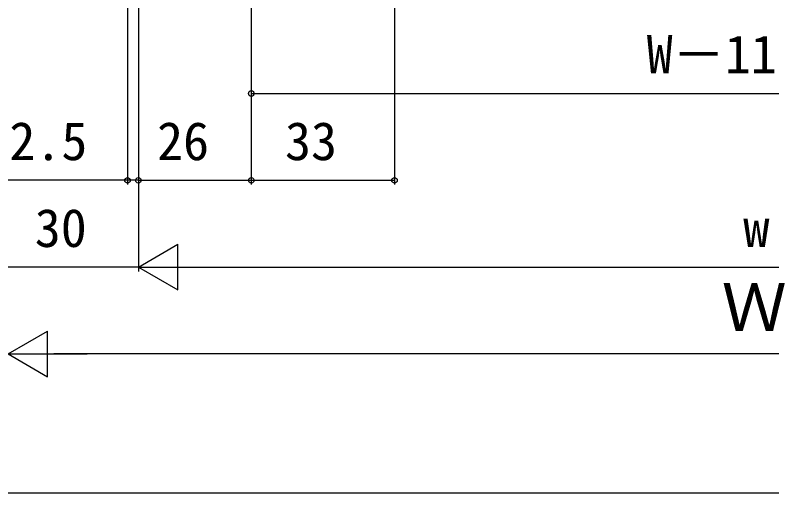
# Model space of a CAD drawing. Units: millimetres, scale not verified. Extents: x -525 to 525, y -783 to 778.
# Drawn here: x -188.4 to -14.1, y -782.7 to -672.7 of the extents above; entities that cross this region are included whole.
import ezdxf
from ezdxf.enums import TextEntityAlignment as Align

# ---------------------------------------------------------------- set-up
doc = ezdxf.new("R2010")
doc.units = ezdxf.units.MM
doc.header["$LTSCALE"] = 4
doc.layers.add('0-8_YKK_D', color=6, linetype='Continuous')
doc.layers.add('0-9_YKK_ZWAK', color=7, linetype='Continuous')
doc.styles.add('ＭＳ ゴシック', font='')
doc.styles.get('ＭＳ ゴシック').set_extended_font_data('MS Gothic')

msp = doc.modelspace()

# ---------------------------------------------------------------- linework, layer by layer
at = {"layer": '0-8_YKK_D'}
for p, q in [((-101, -533.7), (-101, -711.701)), ((-134, -548.2), (-134, -711.701)), ((-134, -548.2), (-134, -711.701)), ((-134, -548.2), (-134, -691.701)), ((-162.5, -562.7), (-162.5, -711.701)), ((-160, -563.2), (-160, -711.701)), ((-160, -563.2), (-160, -731.701)), ((-160, -563.2), (-160, -711.701)), ((-160, -563.2), (-160, -731.701)), ((-134, -690.701), (104, -690.701)), ((-162.5, -710.701), (-190.827, -710.701)), ((-160, -710.701), (-162.5, -710.701)), ((-160, -710.701), (-157.45, -710.701)), ((-160, -710.701), (-134, -710.701)), ((-134, -710.701), (-101, -710.701)), ((-160, -730.701), (-150.907, -725.451)), ((-150.907, -735.951), (-150.907, -725.451)), ((-160, -730.701), (-190, -730.701)), ((-160, -730.701), (-150.907, -735.951)), ((-160, -730.701), (-141.813, -730.701)), ((-149.5, -730.701), (119.5, -730.701)), ((-190, -750.701), (-180.907, -745.451)), ((-180.907, -755.951), (-180.907, -745.451)), ((-190, -750.701), (-180.907, -755.951)), ((-190, -750.701), (-171.813, -750.701)), ((149.5, -750.701), (-179.5, -750.701))]:
    msp.add_line(p, q, dxfattribs=at)
for centre in [(-134, -690.701), (-162.5, -710.701), (-160, -710.701), (-160, -710.701), (-134, -710.701), (-134, -710.701), (-101, -710.701)]:
    msp.add_circle(centre, 0.637, dxfattribs=at)
at = {"layer": '0-9_YKK_ZWAK'}
msp.add_lwpolyline([(-525, -782.7), (525, -782.7), (525, 747.3)], dxfattribs=at)

# ---------------------------------------------------------------- texts
at = {"layer": '0-8_YKK_D', "style": 'ＭＳ ゴシック'}
for s, height, p in [('W－112', 8.798, (-42.92, -688.701)), ('2.5', 8.798, (-189.714, -708.701)), ('26', 8.798, (-155.693, -708.701)), ('33', 8.798, (-126.227, -708.701)), ('30', 8.798, (-183.864, -728.701)), ('w', 8.798, (-20.659, -728.701)), ('Ｗ', 11, (-25.653, -748.701))]:
    msp.add_text(s, height=height, dxfattribs=at).set_placement(p, align=Align.BOTTOM_LEFT)

doc.saveas('drawing.dxf')
